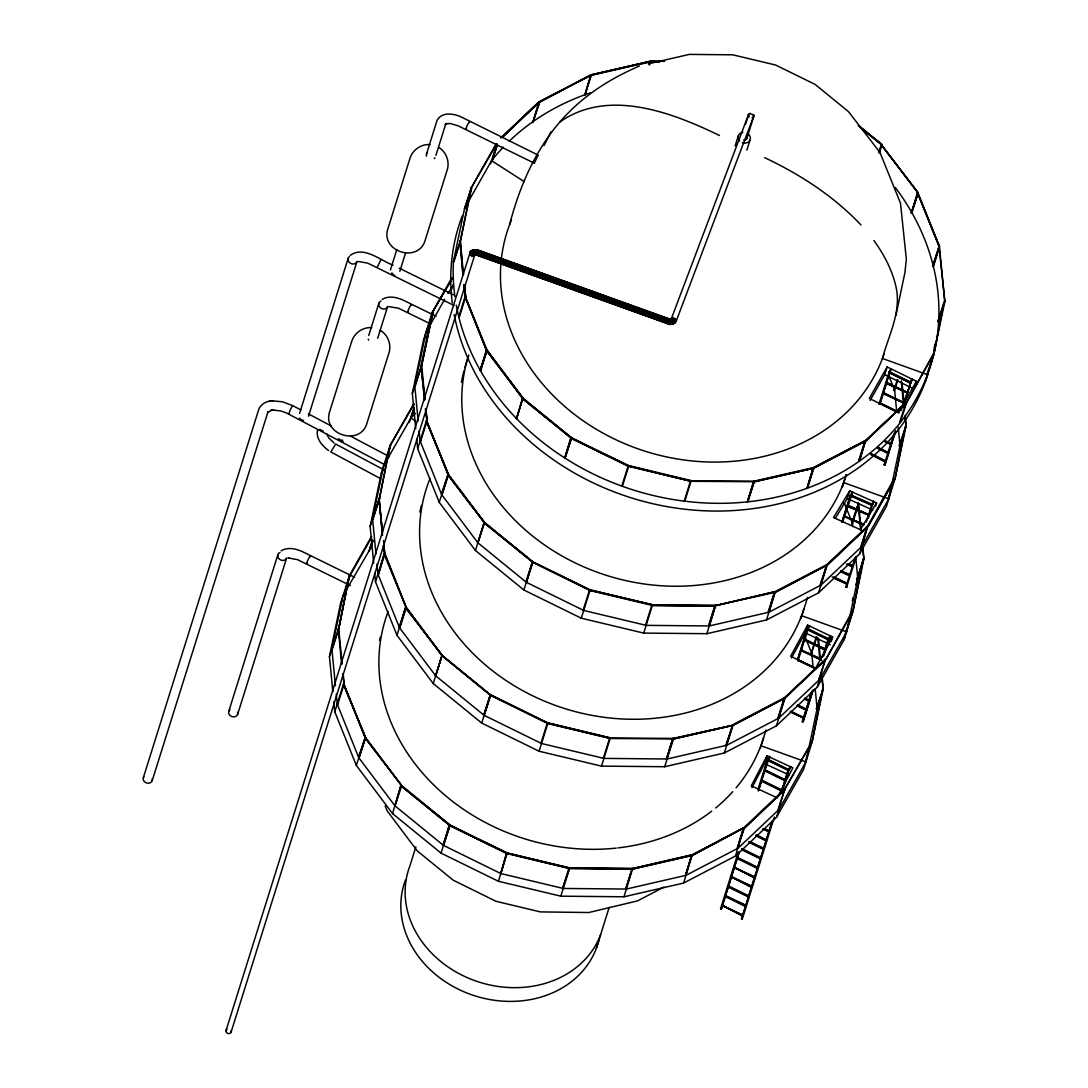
<?xml version="1.0" encoding="UTF-8"?>
<svg xmlns="http://www.w3.org/2000/svg" width="1088" height="1088" viewBox="0 0 1088 1088"><rect width="100%" height="100%" fill="white"/><g stroke="black" fill="none" stroke-linecap="round" stroke-linejoin="round"><path stroke-width="1.5" d="M380.229 478.462L330.861 451.969L335.662 444.04L383.466 469.594M477.088 254.32A3.468 1.85 20.7 0 0 474.735 254.796C472.165 258.618 466.997 252.253 471.743 250.879A7.766 4.134 20.7 0 1 477.782 249.954L478.652 250.77L477.374 250.349A8.595 4.57 20.7 0 0 470.682 251.396M672.058 318.267L672.017 318.322A1.863 1.578 17.4 0 1 669.963 318.906L669.963 318.906A1.51 1.278 17.4 0 0 671.622 318.458C673.499 316.921 678.667 320.674 675.009 321.504L674.642 322.143A5.63 4.76 17.4 0 1 673.214 323.449M380.99 259.57L377.182 267.335M895.37 187.558A246.024 208.189 17.4 0 1 927.493 374.666L882.436 358.469C888.678 335.104 901.639 311.78 896.009 286.919C892.242 269.96 883.973 254.51 873.895 240.489M317.642 429.787C315.452 438.301 322.306 445.985 328.685 450.622M676.41 320.593L675.553 322.007A6.487 5.494 17.4 0 1 669.188 324.251L667.746 323.802L669.95 318.92M822.596 688.976L812.151 741.812L784.72 789.222L812.26 741.322L803.502 769.651L776.56 817.238L735.678 855.916L683.645 883.048L623.995 896.784L560.823 896.172L498.413 881.28L441.021 853.114L392.55 813.593L356.32 765.394L334.791 711.824L333.826 701.774M863.396 558.443L852.897 611.47L863.967 558.593L857.018 578.966L863.967 558.593M905.488 425.884L895.043 478.72L868.047 526.483L894.975 478.91M944.846 301.39L937.897 321.762L944.275 301.254L933.762 354.28L944.846 301.39L939.026 246.582L917.429 192.617L939.325 246.187L918.095 193.202M332.846 691.723L329.433 656.526L340.612 603.269L343.033 595.53L370.546 548.311M343.142 595.517L331.867 648.802L335.43 685.658M373.701 563.353L370.138 526.483L381.303 473.226L390.102 445.441L379.44 498.576L390.102 445.441M415.738 428.631L412.325 393.434L423.504 340.177L432.303 312.392L452.105 278.555M454.934 296.779A246.024 208.189 17.4 0 1 453.424 261.555L464.603 208.284L491.558 160.698A246.024 208.189 17.4 0 1 503.336 147.098M895.927 315.438L904.93 272.544L906.358 259.257L900.497 203.225L879.988 152.524L848.422 111.574L815.116 84.415L775.662 65.049L732.768 54.808L689.343 54.4L648.353 63.838M776.56 817.238L778.981 809.499L805.922 761.913L817.102 708.655L815.157 688.541M374.68 573.403L375.496 581.781L397.011 635.351L433.242 683.536L481.712 723.071L539.104 751.237L601.514 766.129L664.686 766.727L724.336 752.991L776.37 725.873L817.251 687.194L844.193 639.594L846.233 629.911M852.326 600.862L853.006 597.638M376.938 563.992L377.917 574.042L399.446 627.613L435.676 675.811L484.133 715.333L541.525 743.498L603.935 758.39L667.121 758.989L726.757 745.266L778.79 718.134L819.672 679.456L846.627 631.87L857.793 578.598L855.685 556.825M416.704 438.682L417.683 448.746L439.212 502.302L475.442 550.501L523.899 590.022L581.291 618.202L643.702 633.094L706.887 633.692L766.523 619.956L818.557 592.824L859.438 554.146L861.873 546.407L888.814 498.821L899.994 445.563L898.198 427.135M343.033 596.006L349.411 575.484L338.749 628.619L349.248 576.178M371.43 536.615L349.357 575.688L338.708 628.905L342.135 663.979M426.482 333.05L432.874 312.542L421.641 365.541L432.698 313.222M470.982 188.238L460.319 241.373L471.553 188.387L464.603 208.746L471.553 188.387M332.425 648.938L338.817 628.429L329.433 656.526M341.564 663.843L338.246 628.293M384.295 466.099L390.674 445.577M375.958 553.942L372.558 518.758L379.508 498.372L370.138 526.483M382.486 535.255L378.937 498.236M379.508 498.372L373.116 518.894M336.246 694.035L337.226 704.099L337.919 703.732L337.239 704.072L358.754 757.67L394.985 805.854L443.442 845.376L500.834 873.555L563.244 888.447L626.43 889.046L686.066 875.31L738.099 848.178L778.981 809.499M364.97 737.827L401.35 785.332L365.038 737.623L343.631 683.563L365.582 737.501L401.73 785.577L450.092 824.99L507.28 852.924L569.65 867.87L632.672 868.455L692.131 854.746L744.015 827.642L784.774 789.018L778.559 809.758M444.706 299.282L425.925 332.452L414.746 385.71L415.426 385.37L414.746 385.71L418.159 420.893M432.303 312.392L421.029 365.677L424.51 400.547M424.918 399.024L421.695 365.337L412.325 393.434M383.493 545.21L384.322 553.52L378.502 574.165L384.88 553.656L383.425 545.414M384.322 553.52L375.496 581.781M442.367 655.724L490.28 694.783L442.435 655.534L406.273 607.458L384.88 553.656M453.424 261.542L460.374 241.182L463.529 275.074M459.816 241.033L463.026 274.734M419.138 430.957L420.104 441.007L420.798 440.64L420.131 440.98L441.633 494.578L477.863 542.762L526.334 582.298L583.726 610.463L646.136 625.355L709.308 625.954L768.944 612.218L820.978 585.086L861.873 546.407L867.666 525.926L894.581 478.094L888.202 498.603M583.168 610.123L589.628 589.642L589.383 590.294L532.603 562.251L484.146 522.73L447.916 474.531L426.51 420.471L448.474 474.409L484.622 522.485L532.97 561.911L590.172 589.832L652.542 604.778L715.564 605.363L706.887 633.692M458.81 316.826L465.188 296.317L464.032 284.689M465.025 296.997L486.35 350.091L465.188 296.317L487.152 350.254L523.301 398.33L571.649 437.743L628.306 465.474L691.22 480.624L691.043 481.304L754.283 481.712L813.933 467.976L865.898 440.844L906.78 402.138L865.572 440.395L813.702 467.5L754.242 481.209L691.152 480.828M563.38 887.903L562.7 888.243L569.65 867.87L569.486 868.55L632.087 869.149L632.101 868.442L625.831 888.474L626.443 888.991L625.831 888.474M603.391 758.2L609.77 737.691L610.178 738.507L673.418 738.915L733.054 725.179L673.377 738.398L610.286 738.018M645.592 625.151L651.97 604.642L651.807 605.322L589.941 590.498L590.172 589.832L581.291 618.202M589.451 590.104L652.542 604.778L643.702 633.094M684.27 500.997L690.649 480.488L691.111 481.114M821.698 678.762L823.276 688.636L816.326 709.009L823.167 689.126M805.31 761.695L811.689 741.186M846.002 631.638L852.951 611.279L825.846 659.532L852.38 611.143M904.74 417.316L906.168 425.544L899.218 445.917L906.059 426.034M926.881 374.449L933.83 354.076L906.726 402.329L933.259 353.94M469.962 252.307L471.158 251.056A8.255 4.393 20.7 0 1 477.591 250.063L669.433 319.355L478.611 250.648L476.993 255.245A3.985 2.122 20.7 0 0 473.892 255.585L473.783 255.721M310.488 556.607C310.678 553.765 304.994 565.434 307.224 563.271M411.468 305.198C411.658 302.355 405.974 314.024 408.204 311.862M469.73 122.142C469.921 119.367 464.222 130.982 466.466 128.819M534.426 162.928L537.866 155.679M143.344 777.702L258.59 409.931C260.236 404.926 265.186 401.662 270.273 401.05M152.198 780.667L268.07 411.59L267.58 412.515L271.674 410.217L270.776 410.326L273.795 409.958L272.979 410.067L280.663 410.938L286.253 412.855L385.07 464.889M299.581 413.386L348.201 258.237M308.502 416.214L356.986 261.501A4.692 3.998 27.6 0 1 350.282 263.146A4.692 3.998 27.6 0 1 349.398 256.55M228.738 711.457L277.862 554.69M237.66 714.272L286.647 557.954A4.692 3.998 27.6 0 1 279.453 559.232A4.692 3.998 27.6 0 1 280.01 552.473M368.75 335.471L378.842 303.28M426.51 154.034L437.104 120.238C442.15 111.275 454.716 113.601 462.373 117.531L538.234 155.162M390.415 270.001L396.807 249.601M391.612 273.986L391.925 272.952L393.679 275.196A4.678 3.958 17.4 0 0 394.876 275.427M340.762 441.184L341.958 441.415L342.407 439.987L340.938 440.64L339.007 438.954L338.694 439.974A4.678 3.958 17.4 0 1 337.96 439.076M377.672 338.314L387.627 306.544A4.692 3.998 27.6 0 1 380.433 307.822A4.692 3.998 27.6 0 1 380.99 301.063M435.934 155.271L445.89 123.502L445.196 124.549L446.774 123.488L445.903 123.95L450.16 123.461L458.293 125.895L534.398 163.241M399.826 271.279L405.634 252.742M464.603 208.76L470.873 188.727M343.604 596.142L349.982 575.634M425.925 332.914L432.766 313.018M453.995 261.691L460.374 241.182M415.317 385.846L421.695 365.337M369.022 551.045L372.436 540.382M409.224 422.538L414.079 407.279M370.056 547.985L372.803 540.029M373.225 518.405L372.558 518.745L383.724 465.487L411.114 417.615L413.97 408.462M490.579 163.798L496.862 143.983M370.042 548.012L372.871 540.75M410.734 417.955L414.038 409.17M451.425 289.49L453.302 284.566M497.202 145.52L492.048 161.119L496.767 145.153M411.169 418.322L413.943 410.353M492.048 161.119L497.298 144.35M370.478 548.366L372.762 541.919M225.991 1030.69L470.125 252.416A8.758 4.665 20.7 0 1 476.938 251.355L670.058 320.552A4.379 3.699 17.4 0 0 674.342 319.042L674.601 318.594M227.079 1029.275A2.679 2.271 17.4 0 0 226.902 1032.906A2.679 2.271 17.4 0 0 230.996 1032.444L474.939 254.238M334.791 711.824L343.631 683.563M337.81 704.222L344.189 683.699M417.683 448.746L426.51 420.471M459.381 316.975L465.759 296.453M420.689 441.13L427.081 420.621L425.911 408.993M532.834 122.482L539.58 102.204L532.834 122.482L538.778 102.014L590.77 74.909L650.42 61.2L664.537 61.336M509.66 224.482C519.221 187.571 534.806 150.987 559.912 121.965C581.59 96.737 609.022 79.057 639.39 66.042M544.082 145.574L551.126 131.58M399.255 627.123L406.082 606.968L399.459 627.613L399.799 627.001M358.564 757.166L365.391 737.011L358.754 757.656L359.108 757.044M356.32 765.394L365.582 737.501L359.298 757.534M397.011 635.351L405.538 607.09M480.134 369.92L486.962 349.765L480.325 370.41L480.678 369.798M441.456 494.074L448.27 473.919L441.646 494.564L442 493.952M480.325 370.41L486.404 349.887M399.99 627.49L406.273 607.458L441.959 655.778L490.402 695.3L547.196 723.343L547.427 722.677L490.348 694.579L484.119 715.319L490.783 694.946L490.348 695.49M439.212 502.302L448.474 474.409L442.19 494.442M480.869 370.287L487.152 350.254L522.825 398.575L571.282 438.097L628.13 465.936L690.54 480.964M584.732 95.418L591.301 74.759L584.732 95.418L590.77 74.909L590.947 75.589M400.928 785.386L401.73 785.577L394.985 805.854L400.928 785.386L392.55 813.593M441.959 655.778L435.676 675.798L442.109 655.085L433.242 683.536M522.825 398.575L516.555 418.608L522.498 398.126M484.554 522.689L532.481 561.734L484.078 522.934L484.622 522.485L477.877 542.762L484.296 522.05L475.442 550.501M516.555 418.608L522.974 397.895L522.444 398.33L486.54 350.581L522.92 398.086M649.4 64.45L650.42 61.2L649.441 64.954M659.423 61.989L650.978 61.907L659.478 61.798M415.888 846.79L409.836 866.075A101.402 85.802 17.4 0 0 474.885 980.669A101.402 85.802 17.4 0 0 600.63 934.646M441.021 853.114L450.092 824.99L443.442 845.376L449.276 824.976L401.254 785.822M442.993 845.009L449.657 824.636L449.208 825.18L401.2 786.026L449.589 824.826M483.684 714.966L490.348 694.579M564.998 458.13L571.649 437.743L564.998 458.13L570.846 437.73M481.712 723.071L490.402 695.3M525.885 581.917L532.535 561.544L526.32 582.284L532.97 561.911L532.535 562.455M564.563 457.762L571.214 437.39L570.778 437.934L522.77 398.766L571.159 437.58M523.899 590.022L532.603 562.251M506.668 852.924L449.657 825.547L506.505 853.386L506.736 852.72L500.834 873.419L506.559 853.196L449.276 824.976M540.981 743.172L547.427 722.677L609.77 737.691L609.606 738.371L547.74 723.534L547.985 722.881L539.104 751.237M621.846 485.969L628.306 465.474L628.062 466.14L571.214 438.301L628.238 465.678M498.413 881.28L507.28 852.924L507.049 853.59L568.915 868.414L569.078 867.734L562.7 888.243M622.404 486.173L628.85 465.678L628.619 466.344L690.486 481.168L628.796 465.882M735.134 145.914L738.358 135.633M745.552 124.399L748.762 114.308A2.734 2.312 17.4 0 1 750.298 113.247M746.871 138.394L753.834 116.185A2.734 2.312 17.4 0 0 753.413 114.39M746.871 150.13L750.094 139.849M601.514 766.129L610.341 737.827M560.823 896.172L569.541 868.36L632.726 868.958L691.832 855.372L744.015 827.642L737.582 848.354L744.342 828.09M684.828 501.133L691.22 480.624M596.333 948.382L609.185 907.338M666.563 758.921L672.792 738.398L666.563 758.934L673.377 738.398L673.35 739.106L732.455 725.519L673.309 738.602M625.872 888.978L632.142 868.945M754.283 481.712L747.442 501.731L753.671 481.195L753.644 481.902M715.564 605.363L709.335 625.899L708.71 625.382L714.993 605.35L714.966 606.057L652.365 605.458L714.925 605.554M747.429 501.731L753.712 481.698M623.995 896.784L632.672 868.455L632.658 869.149L691.764 855.576L691.601 854.896L685.549 875.405L692.131 854.746L683.645 883.048M664.686 766.727L673.418 738.915M708.75 625.886L715.034 605.853L775.023 591.654L715.496 605.567L774.656 592.484L774.493 591.804L768.21 611.837L768.971 612.163L775.023 591.654L826.894 564.563L867.666 525.926L861.451 546.666L861.383 545.958M748.014 501.745L754.242 481.209L754.229 481.902L813.334 468.33L754.188 481.399M878.818 152.429L881.266 144.609L860.567 127.718M879.145 152.864L881.742 144.364L858.405 125.31M879.621 152.633L881.742 144.364L860.513 127.922M726.022 744.872L726.77 745.212L726.022 744.872L732.523 725.329M685.549 875.405L691.832 855.372M726.24 745.362L732.836 724.69L784.706 697.598L825.466 658.974L817.251 687.194M807.119 488.145L813.171 467.65L807.119 488.158L813.933 467.976M724.336 752.991L733.054 725.179M768.441 612.313L774.71 592.28M807.65 488.009L813.702 467.5L813.865 468.18L865.368 441.279L865.096 440.64L858.826 460.673L859.629 460.877L865.572 440.395L858.826 460.673M766.523 619.956L775.241 592.13M911.322 213.139L918.15 192.998L911.322 213.139L917.429 192.617M911.88 213.03L917.973 192.508L881.266 144.609M800.591 618.759L801.57 615.672L846.627 631.87M760.417 747.823L765.993 730.034M800.958 618.46L807.554 597.434M842.003 487.478L846.056 474.545M842.302 487.274L843.758 482.623L888.814 498.821M870.128 400.425L884.734 374.653L887.155 366.914L916.395 381.29L914.94 385.927M777.947 717.876L778.75 718.066L777.947 717.876L784.23 697.843L785.033 698.047L776.37 725.873M737.256 847.919L743.526 827.886L737.582 848.368M778.274 718.311L784.706 697.598L784.965 698.238L825.914 659.328M791.438 658.05L805.215 632.835L807.636 625.097L832.633 637.024L831.178 641.662M820.148 584.827L826.894 564.563L820.474 585.276M835.339 518.255L847.294 498.562L849.728 490.838L876.615 502.914L875.636 506.015M751.971 787.576L764.538 763.626L766.958 755.888L792.88 767.856L777.172 797.803L751.264 785.835L766.958 755.888M859.153 461.108L865.422 441.089M735.678 855.916L737.732 847.674M797.545 659.682L807.106 629.163L809.037 625.682L809.608 626.416L809.037 625.682M818.557 592.824L827.22 564.998M797.79 659.355L807.432 628.592L829.165 639.023L826.023 649.06M808.126 628.918L798.116 660.443L815.538 668.807M741.826 918.381L742.193 919.306L741.499 918.952L742.75 915.402L722.527 905.461L721.262 909.01L720.569 908.67L738.317 852.013M758.105 788.882L767.57 759.152L789.194 769.787L783.51 787.943M842.18 521.084L851.999 491.83L852.706 492.143L850.816 496.101L871.474 505.24L873.365 501.282L874.072 501.595L872.481 504.968L850.394 495.19M841.881 522.362L850.517 494.795L872.603 504.574L868.265 518.065M878.914 404.369L889.304 371.661L910.928 382.296L903.258 406.776M721.262 909.01L722.514 905.461L742.424 915.987L741.499 918.952M731.258 877.078L734.454 867.381L754.691 877.322L751.822 886.448L731.258 877.078L734.454 867.381L754.365 877.907L751.495 887.033M739.133 851.958L737.229 858.051L757.466 867.993L760.648 858.282L741.866 849.062M758.241 791.017L761.79 780.123L782.027 790.065M790.826 766.89L788.868 770.358L767.244 759.737L769.202 756.269L769.896 756.609L764.701 770.386L784.938 780.327L788.038 770.413L790.133 766.55L790.826 766.89L789.072 770.182L767.448 759.56L769.08 756.663M851.999 491.83L852.584 492.538M731.585 876.506L728.28 886.598L748.517 896.553L751.699 886.842L731.476 876.901L725.302 896.118L745.865 905.488L748.721 896.362L728.484 886.421L722.31 905.638L742.546 915.579L745.742 905.882L725.506 895.941L722.31 905.638L742.873 915.008L742.424 915.987M738.997 852.91L734.25 867.571L754.487 877.513L757.67 867.802L737.433 857.861L734.25 867.571L754.814 876.928L754.365 877.907M758.567 790.432L768.264 759.506M842.574 522.39L852.706 492.143M898.77 412.76L879.974 403.526L883.524 392.632L903.774 402.574L883.198 393.203L886.312 383.289L886.761 382.323L906.998 392.265L886.434 382.894C885.904 380.31 895.152 362.358 888.978 372.246L910.602 382.867L903.013 407.075M899.096 412.175L880.301 402.941L879.852 403.92L889.998 372.014M816.517 638.493L811.186 653.861L816.258 636.589M857.97 503.295L858.704 503.676L852.421 523.709L851.7 523.328L858.514 503.186L861.193 530.495M938.971 246.786L939.583 246.473L933.3 266.506L932.566 266.125L939.393 245.983L944.778 301.594M851.877 523.818L858.514 503.186M897.967 379.984L894.078 390.769L897.233 379.603M932.756 266.614L939.026 246.582M933.3 266.506L939.393 245.983M812.926 690.812L803.053 721.902L802.346 721.575L805.95 710.07L797.232 705.881M797.368 705.486L806.072 709.675L809.078 700.563L806.167 699.162M804.522 698.659L808.874 700.74L811.92 691.03M822.569 657.057L825.112 649.4L804.78 639.635M804.576 639.812L824.908 649.577L828.022 639.662L830.062 635.773L830.634 636.507L829.042 639.418L807.31 628.986L808.914 626.076M802.346 721.575L806.276 709.485L797.558 705.296M806.072 709.675L809.078 700.563M808.874 700.74L811.73 692.063M823.33 655.058L825.112 649.4M824.908 649.577L828.458 638.683M803.053 721.902L813.158 689.629M823.779 655.738L830.77 636.113M745.538 906.059L748.721 896.362M748.517 896.553L751.373 887.427L731.476 876.901M757.466 867.993L763.64 848.762L750.625 842.384M766.306 840.235L760.444 858.473L741.662 849.238M764.769 829.192L769.107 831.314L763.436 848.953L748.979 841.854M763.123 828.662L768.903 831.49L772.398 820.801M782.15 789.222L788.501 769.434M830.062 635.773L830.634 636.507M742.873 915.008L745.742 905.882M754.814 876.928L757.67 867.802M768.903 831.49L772.276 821.195M782.476 788.65L785.142 780.15L764.905 770.209M845.811 587.153L846.818 586.867L845.811 587.153L855.168 557.641M866.32 522.05L871.896 504.247M895.71 430.862L884.816 465.174L884.109 464.834L894.132 433.31M901.095 410.625L911.866 379.059L909.786 382.922L889.549 372.98M742.193 919.306L774.398 817.006M790.133 766.55L790.704 767.285M873.365 501.282L873.95 502.003M846.518 587.466L856.378 556.362M884.816 465.174L895.424 431.283M818.815 679.347L825.466 658.974M778.124 809.39L784.774 789.018M899.694 422.144L906.345 401.771M861.016 546.312L867.286 526.279L861.451 546.666M900.13 422.511L906.78 402.138M855.862 584.786L863.301 558.933M844.193 639.594L852.951 611.279M925.072 382.405L933.83 354.076M748.449 114.73L671.337 318.716L669.773 319.097M676.287 320.946L753.372 117.055M339.782 440.273L338.776 439.715M753.834 116.185L753.617 116.742A2.734 2.312 17.4 0 1 752.08 117.817M478.706 250.607L477.102 254.85M847.579 506.41L868.537 514.964L847.579 506.41L848.001 505.43L868.659 514.57L848.001 505.43M863.654 524.824L844.465 516.324L863.954 524.226M863.532 525.218L844.642 516.134M874.072 501.595L872.304 505.158L850.231 495.394M844.342 516.732L863.831 524.62M807.636 625.097L790.609 656.254L815.606 668.182L832.633 637.024M809.73 626.022L807.677 629.898L828.022 639.662M824.786 649.971L804.454 640.206L804.889 639.227L825.234 648.992M820.542 658.607L801.339 650.121L820.23 659.192M821.549 660.294L801.217 650.529L820.42 659.015M798.429 659.858L797.98 660.838L798.442 659.858L815.864 668.222M804.454 640.206L804.902 639.241M801.217 650.529L801.666 649.55M496.25 143.616L470.927 188.442L496.645 144.051M451.86 277.848L432.235 312.596L452.05 278.746M447.97 293.502L453.356 285.274M423.504 340.177L425.952 335.852M413.753 403.689L390.048 445.645L414.106 404.206M381.303 473.226L383.751 468.901M349.928 575.824L371.729 537.214M340.612 603.269L342.244 600.386M887.155 366.914L869.298 398.412L898.552 412.774L916.395 381.29M890.814 369.172L889.182 372.069L910.806 382.69M910.602 382.867L912.574 379.399L911.744 379.454M884.109 464.834L885.142 464.59M859.438 554.146L886.394 506.559L895.152 478.23L905.991 426.224M785.264 779.756L765.027 769.814L764.578 770.78L761.464 780.694L781.701 790.636M720.569 908.67L721.589 908.439M883.538 392.632L883.075 393.611L903.638 402.968L883.415 393.026M765.027 769.814L764.578 770.78L784.815 780.722M761.804 780.123L761.342 781.102L781.578 791.044M672.194 318.036L670.902 319.369M672.615 318.186L672.534 318.308A2.366 1.999 17.4 0 1 669.909 319.056L478.761 250.417A6.487 3.454 20.7 0 0 473.307 250.784M673.254 318.213L673.118 318.444A2.978 2.53 17.4 0 1 669.814 319.382M673.934 318.362L673.73 318.689A3.672 3.101 17.4 0 1 670.14 319.954L477.156 250.798A8.772 4.665 20.7 0 0 470.329 251.845M675.213 318.934L674.9 319.478A5.059 4.284 17.4 0 1 669.936 321.218L476.762 252.008A8.582 4.57 20.7 0 0 470.084 253.042L469.717 253.477M675.73 319.314L675.362 319.967A5.658 4.787 17.4 0 1 669.8 321.912L476.598 252.688A8.228 4.379 20.7 0 0 470.206 253.681L469.866 254.089M676.124 319.75L675.702 320.47A6.161 5.209 17.4 0 1 669.664 322.592L476.503 253.368A7.725 4.107 20.7 0 0 470.492 254.293L470.179 254.674M675.566 321.422L675.145 322.143A6.134 5.182 17.4 0 1 669.134 324.251M676.355 320.185L675.906 320.946A6.501 5.508 17.4 0 1 669.528 323.204L476.449 253.994A7.113 3.794 20.7 0 0 470.914 254.85L470.628 255.19M849.728 490.838L833.49 517.562L860.377 529.638L876.615 502.914M472.518 255.979L472.695 255.775A5.073 2.706 20.7 0 1 476.639 255.163L477.197 255.299M473.185 255.925L473.321 255.762A4.474 2.38 20.7 0 1 476.802 255.231M671.772 318.186L671.418 319.246M500.711 138.054L538.778 102.014L591.002 75.398L651.046 61.717M501.881 137.088L538.723 102.204L502.302 137.455M502.37 137.265L539.104 102.449M784.638 697.802L825.466 659.886M415.494 413.345L410.679 417.901L415.453 420.947M868.102 526.293L827.166 565.202L867.666 526.837M819.25 679.714L819.196 678.994M785.223 789.385L744.274 828.281L784.774 789.929M289.272 413.902L289.326 412.379A4.678 0.748 -64.9 0 1 291.734 407.225A4.678 0.748 -64.9 0 1 293.189 406.205M350.322 255.34C363.963 245.385 381.031 260.957 393.122 265.186M559.912 121.965C608.138 87.992 671.935 112.404 719.494 135.497M382.133 299.431C388.865 295.229 397.419 297.378 404.11 300.587L436.07 316.268M281.153 550.841C287.885 546.638 296.439 548.787 303.13 551.997L354.579 577.252M813.647 467.69L865.042 440.844M826.744 565.243L775.186 592.334L826.676 565.434M784.557 698.278L732.986 725.37L784.489 698.482M590.716 75.113L539.526 102.394M532.508 122.033L533.31 122.237M664.061 887.046L637.527 900.891L588.785 912.519L540.464 911.907L495.965 901.286L453.152 880.151L417.221 850.843L387.192 810.9L385.152 806.031M881.538 145.248L917.918 192.712L881.593 145.044M516.229 418.159L517.031 418.363M477.537 542.314L478.353 542.518M435.35 675.362L436.152 675.566M394.658 805.406L395.461 805.61M584.501 94.942L585.262 95.268M632.618 868.646L691.546 855.086M893.887 390.279L894.622 390.66M851.7 523.328L852.421 523.709M811.009 653.371L811.73 653.752M388.702 306.639L398.426 308.203L428.822 323.068M288.905 557.831L288.062 557.94L297.446 559.613L350.39 585.548M272.204 400.819L282.649 401.826L293.148 405.851M269.375 401.159L273.02 400.724M358.401 261.487L367.771 263.16L453.995 305.429M430.032 144.595C421.11 143.874 412.434 149.967 409.904 158.535L388.158 227.95C379.304 251.695 419.22 264.098 425.394 239.523L447.154 170.122C449.942 161.636 446.243 151.694 438.478 147.22M371.77 327.638C362.848 326.93 354.171 333.01 351.642 341.591L329.895 410.992C321.042 434.738 360.971 447.154 367.132 422.579L388.892 353.165C391.68 344.678 387.981 334.737 380.215 330.276M659.396 61.486L650.991 61.214L650.978 61.907M652.433 605.268L715.034 605.853M569.595 868.074L632.046 868.646M590.104 590.036L651.902 604.846M547.917 723.071L609.715 737.882M507.226 853.128L569.024 867.925M460.278 241.658L462.971 274.924M420.961 365.881L424.85 399.228M378.828 498.726L382.663 532.263M379.331 499.066L382.432 535.446M384.785 554.146L406.014 607.158L384.146 554.2M823.113 689.316L812.192 741.526M610.232 738.303L547.25 723.139M569.541 868.36L506.559 853.196M668.617 323.612L669.147 323.748A5.005 4.243 17.4 0 0 671.677 323.653M668.413 323.911L669.283 324.061A6.678 5.644 17.4 0 0 675.825 321.749M524.593 267.838L529.366 269.552M551.63 277.549L559.572 280.405M578.653 287.273L583.426 288.986M648.611 312.406L653.371 314.119M478.978 254.946L483.752 256.659M506.002 264.656L510.775 266.37M518.718 269.226L526.674 272.082M539.39 276.651L553.697 281.806M569.582 287.518L583.889 292.658M602.97 299.513L610.912 302.369M633.175 310.366L637.935 312.079M642.709 313.793L653.834 317.791M663.367 321.218L668.141 322.932M667.964 323.381L477.088 254.674A6.446 3.427 20.7 0 0 471.199 255.598M476.993 255.245L667.828 323.694L476.517 254.918A5.739 3.046 20.7 0 0 471.852 255.857M760.866 745.715L805.922 761.913M667.91 323.245L669.392 323.694A6.678 5.658 17.4 0 0 675.947 321.395M848.205 563.774L852.625 565.733L847.906 564.373M848.069 564.169L852.203 566.726L846.301 564.114M840.97 570.738L849.823 574.654L849.415 575.647L840.548 571.73M840.847 571.132L849.701 575.049M840.684 571.336L849.538 575.253M847.294 498.562L872.685 509.986M764.538 763.626L788.936 774.887M833.952 577.062L847.158 583.182L846.736 584.174L833.53 578.041M833.83 577.456L847.035 583.576M832.198 576.966L846.858 583.78M805.215 632.835L830.212 644.762M807.106 629.163L828.838 639.608M798.306 660.253L815.742 668.63M804.834 698.074L809.2 700.169M804.399 699.054L808.751 701.148M797.681 704.902L806.398 709.09M802.672 720.99L803.366 721.33M532.916 562.102L589.56 589.832M490.715 695.15L547.373 722.881M884.734 374.653L913.974 389.014M880.178 403.349L894.635 410.448M886.625 441.293L890.963 443.428L890.514 444.407L884.734 441.565M885.061 440.98L890.841 443.822M884.857 441.17L890.637 443.999M878.057 447.386L888.175 452.35L887.713 453.329L877.594 448.351M877.934 447.78L888.039 452.744M877.717 447.957L887.835 452.934M399.174 268.165L453.642 294.902M767.802 760.471L788.038 770.413M761.682 780.518L781.905 790.459M764.891 828.784L769.23 830.919M763.001 829.056L768.781 831.898L766.102 840.426L755.983 835.448M756.323 834.877L766.428 839.841M756.187 835.271L764.864 839.528M755.861 835.842L765.979 840.82M750.761 841.976L763.762 848.368M748.857 842.248L763.314 849.347M741.989 848.667L760.784 857.888M741.526 849.633L760.322 858.867M757.792 867.408L737.569 857.466L737.106 858.446L757.343 868.387M731.598 876.506L751.822 886.448M748.843 895.968L728.606 886.026L728.158 887.006L748.394 896.947M745.865 905.488L725.628 895.546L725.166 896.526L745.416 906.467M790.731 711.09L803.733 717.618L790.418 711.661M792.05 712.205L803.597 718.012L790.282 712.055M764.66 157.665C800.238 174.461 833.884 196.248 860.989 224.985M872.576 454.24L885.496 460.877L885.047 461.856L870.672 454.471M871.012 453.886L885.374 461.271M870.808 454.077L885.17 461.462M293.311 405.933L300.832 409.89M308.353 413.862L330.902 425.775M350.431 436.084L389.518 456.729M491.558 160.698L524.348 181.682M334.166 443.047L328.943 438.165L326.618 433.881M319.981 429.434L321.994 430.712A4.678 3.958 17 0 0 323.19 430.984M858.35 125.514L881.688 144.554M748.87 116.688L748.517 116.212A2.761 1.836 21.1 0 1 749.591 113.954A2.761 1.836 21.1 0 1 753.114 115.246A2.761 1.836 21.1 0 1 752.583 117.708M888.937 376.081L894.635 390.266L896.58 410.366M844.206 502.819L852.434 523.301L852.761 526.66M804.154 634.44L811.743 653.358L813.049 666.754M464.59 284.838L465.691 296.657L463.964 284.893M425.857 409.183L427.013 420.811L425.354 408.857M383.493 540.573L384.826 553.86M343.196 673.744L344.134 683.903L342.625 673.608M902.02 382.282L904.087 403.906M905.202 415.562L906.168 425.544M901.245 380.882L903.625 405.729M862.852 546.938L863.913 558.783L862.294 546.856M858.16 503.785L860.635 530.482M818.489 638.71L820.57 660.348M822.161 676.981L823.276 688.636M817.714 637.35L819.944 660.538M747.551 133.511A6.242 5.277 17.4 0 1 749.809 140.474A6.242 5.277 17.4 0 1 742.356 142.678M739.677 140.964A6.242 5.277 17.4 0 1 742.914 132.41M746.912 137.782A2.734 2.312 17.4 0 1 743.73 139.998M748.966 116.661A2.734 2.312 17.4 0 1 748.544 114.879M671.269 319.505A2.72 1.442 20.7 0 1 671.609 318.458M672.615 323.748A5.63 4.76 17.4 0 1 669.12 324.088M673.703 322.456A5.005 4.243 17.4 0 1 672.792 323.177M474.382 255.258A3.631 1.931 20.7 0 1 477.197 254.823M474.572 250.757A5.78 3.074 20.7 0 1 478.122 250.648M472.369 250.879A7.167 3.808 20.7 0 1 477.945 250.009M231.078 1030.676A2.679 2.271 17.4 0 1 231.214 1031.873M927.493 374.666A246.024 208.189 17.4 0 1 678.11 500.29A246.024 208.189 17.4 0 1 456.28 305.198M927.792 374.666A246.024 208.189 17.4 0 1 681.428 508.817A246.024 208.189 17.4 0 1 454.172 314.609M452.282 302.831A246.024 208.189 17.4 0 1 462.182 216.022M934.837 343.971A246.024 208.189 17.4 0 1 933.803 350.54M509.198 141.222A246.024 208.189 17.4 0 1 590.743 92.698M884.136 353.736A198.125 167.661 17.4 0 1 662.538 456.008A198.125 167.661 17.4 0 1 500.874 264.003M501.364 258.958A198.125 167.661 17.4 0 1 511.523 219.817M419.873 512.135A198.125 167.661 17.4 0 1 421.355 505.498M846.491 474.694A198.125 167.661 17.4 0 1 606.506 575.389A198.125 167.661 17.4 0 1 468.765 354.974M461.448 382.432A198.125 167.661 17.4 0 1 463.964 370.818M464.862 367.554A198.125 167.661 17.4 0 1 468.561 356.374M379.522 640.519A198.125 167.661 17.4 0 1 380.256 637.201M763.613 737.786A198.125 167.661 17.4 0 1 736.059 787.875M732.782 791.629A198.125 167.661 17.4 0 1 715.714 807.962M711.715 811.145A198.125 167.661 17.4 0 1 618.011 847.906M616.311 848.096A198.125 167.661 17.4 0 1 388.09 611.728M803.787 609.334A198.125 167.661 17.4 0 1 557.736 706.234A198.125 167.661 17.4 0 1 430.005 478.57M434.969 157.787A4.678 3.958 17.4 0 1 434.234 158.562M426.51 156.114A4.678 3.958 17.4 0 1 426.972 153.109M343.155 441.388A4.678 3.958 17.4 0 1 341.958 441.415M368.71 340.163A4.678 3.958 17.4 0 1 368.247 339.157M303.525 420.417A4.678 3.958 17.4 0 1 299.526 418.078M152.252 778.586A4.678 3.958 17.4 0 1 147.07 783.088A4.678 3.958 17.4 0 1 143.82 776.778M237.66 712.205A4.678 3.958 17.4 0 1 232.002 716.638A4.678 3.958 17.4 0 1 229.935 709.757M599.121 939.189A101.402 85.802 17.4 0 1 475.973 996.186A101.402 85.802 17.4 0 1 405.538 879.811M906.875 392.659L886.312 383.289L906.875 392.659M905.91 402.315L865.844 441.034L905.91 402.315M743.471 828.09L692.294 855.426L743.471 828.09M484.242 522.24L447.862 474.735L484.242 522.24M442.041 655.289L405.661 607.77L442.041 655.289M650.352 61.404L591.246 74.963L650.352 61.404M448.215 474.123L426.346 421.151L448.215 474.123M365.323 737.215L343.454 684.243L365.323 737.215"/></g></svg>
